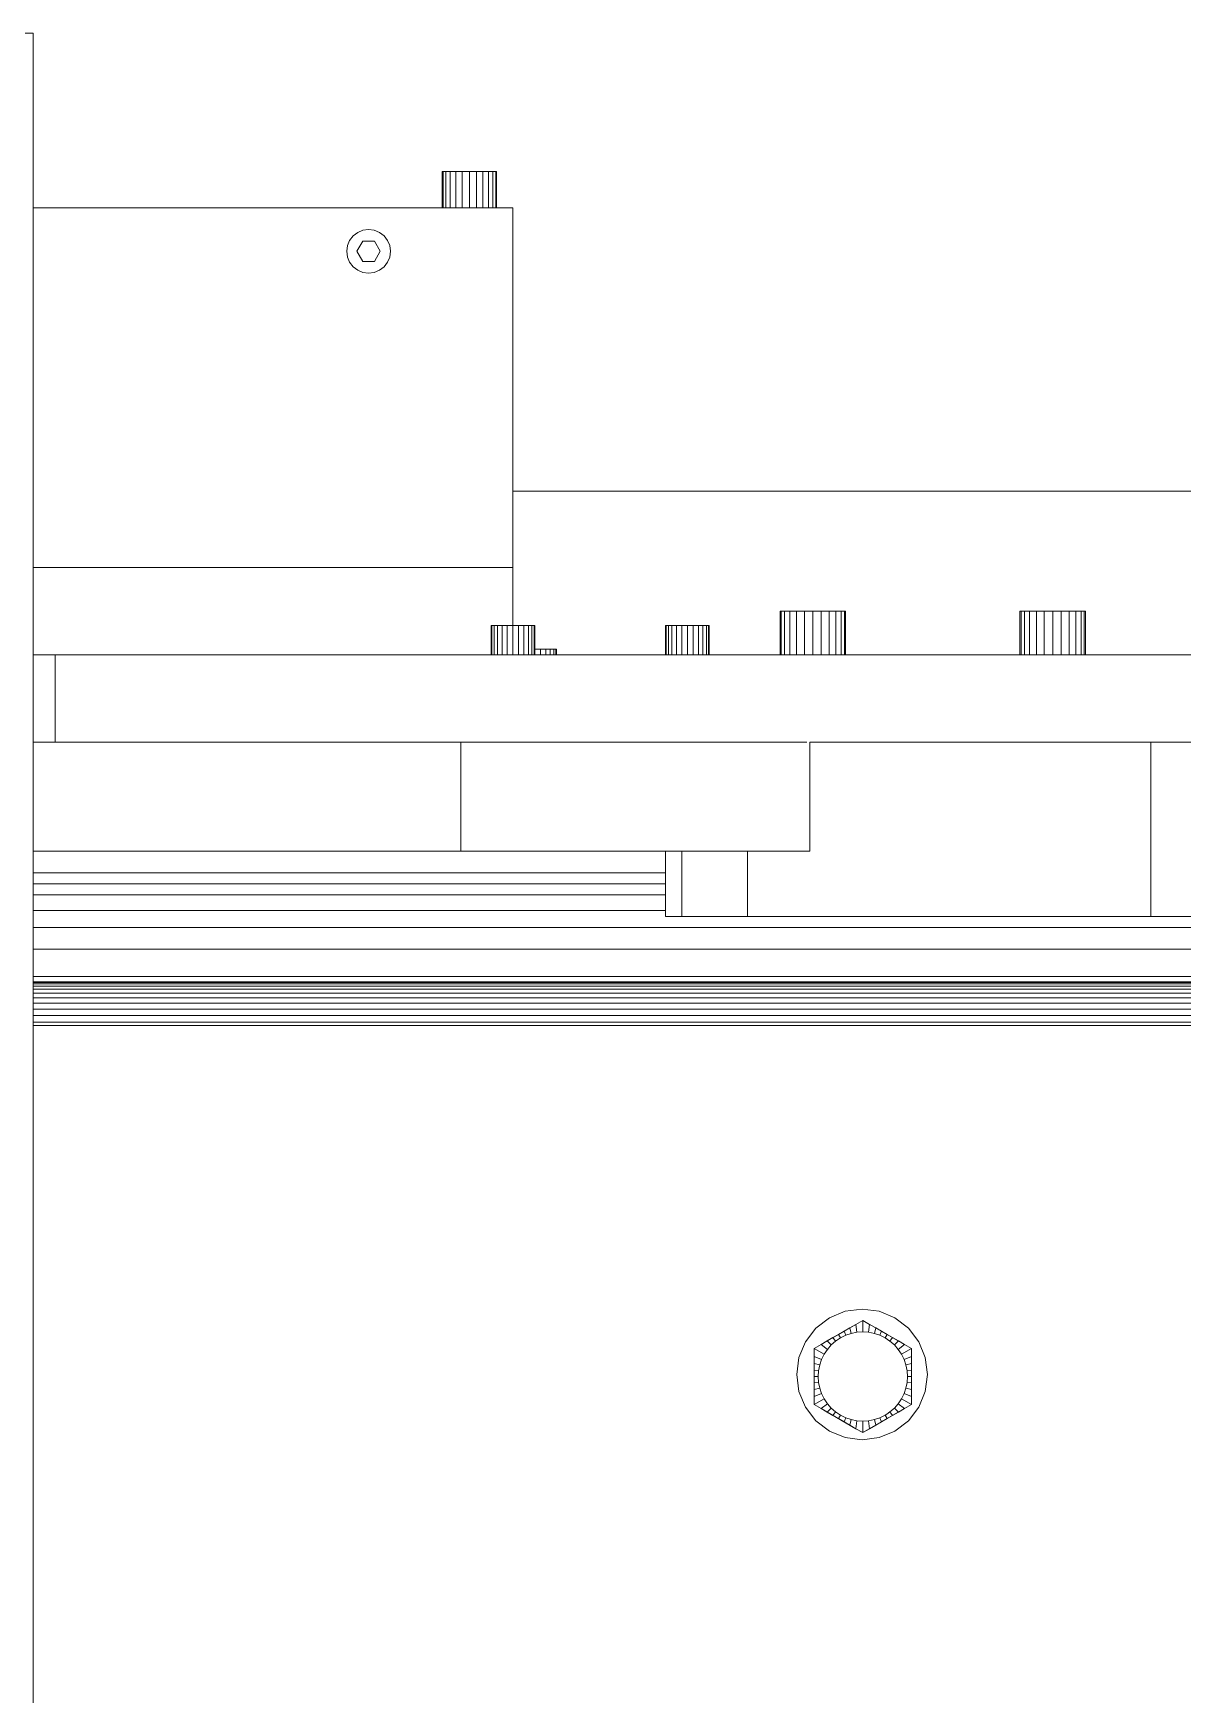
# Model space of a CAD drawing. Header units: inches. Extents: x -827 to 154, y -802 to 207.
# Drawn here: x -117.4 to -110.81, y -136.75 to -127.23 of the extents above; entities that cross this region are included whole.
import ezdxf

# ---------------------------------------------------------------- set-up
doc = ezdxf.new("R2010")
doc.units = ezdxf.units.IN
doc.header["$MEASUREMENT"] = 0
doc.layers.add('Layer0', color=7, linetype='Continuous', lineweight=9)
doc.layers.add('Shop_Sabre_RC-8_CNC_Router_skp', color=8, linetype='Continuous', lineweight=9)

# ---------------------------------------------------------------- blocks, each defined once
blk = doc.blocks.new('Shop_Sabre_RC-8_CNC_Router_skp_168-402907-Level 1')
at = {"layer": 'Layer0'}
for p, q in [((0.5, 0.7316), (52.5, 0.7316)), ((52.5, 0.7316), (0.5, 0.7316)), ((0.5, 0.6929), (52.5, 0.6929)), ((52.5, 0.6929), (0.5, 0.6929)), ((0.5, 0.6563), (52.5, 0.6563)), ((52.5, 0.6563), (0.5, 0.6563)), ((52.5, 0.6223), (0.5, 0.6223)), ((0.5, 0.6223), (52.5, 0.6223)), ((52.5, 0.5915), (0.5, 0.5915)), ((0.5, 0.5915), (52.5, 0.5915)), ((0.5, 0.5646), (52.5, 0.5646)), ((0.5, 0.5646), (52.5, 0.5646)), ((52.5, 0.5419), (0.5, 0.5419)), ((52.5, 0.5419), (0.5, 0.5419)), ((0.5, 0.5238), (52.5, 0.5238)), ((0.5, 0.5238), (52.5, 0.5238)), ((0.5, 0.5106), (52.5, 0.5106)), ((52.5, 0.5106), (0.5, 0.5106)), ((52.5, 0.5027), (0.5, 0.5027)), ((52.5, 0.5027), (0.5, 0.5027)), ((0.5, 0.5), (52.5, 0.5)), ((0.5, 0.5), (52.5, 0.5))]:
    blk.add_line(p, q, dxfattribs=at)
blk = doc.blocks.new('Shop_Sabre_RC-8_CNC_Router_skp_167-402906-Level 1')
blk.add_blockref('Shop_Sabre_RC-8_CNC_Router_skp_168-402907-Level 1', (0, 0))
blk = doc.blocks.new('Shop_Sabre_RC-8_CNC_Router_skp_164-402903-Level 1')
blk.add_blockref('Shop_Sabre_RC-8_CNC_Router_skp_167-402906-Level 1', (0, 0))
blk = doc.blocks.new('Shop_Sabre_RC-8_CNC_Router_skp_9-V86-Level 1')
at = {"layer": 'Layer0'}
for p, q in [((96.0056, 2.4454), (96.2448, 2.5835)), ((96.2448, 2.5835), (96.0056, 2.4454)), ((96.2448, 2.5835), (96.2054, 2.5608)), ((96.2448, 2.5835), (96.2054, 2.5608)), ((96.2448, 2.5835), (96.2448, 2.5176)), ((96.2448, 2.5176), (96.2448, 2.5835)), ((96.2841, 2.5608), (96.2448, 2.5835)), ((96.2448, 2.5835), (96.2841, 2.5608)), ((96.0737, 2.4847), (96.0409, 2.4658)), ((96.0409, 2.4658), (96.0737, 2.4847)), ((96.1055, 2.5031), (96.0737, 2.4847)), ((96.0737, 2.4847), (96.1055, 2.5031)), ((96.0737, 2.4847), (96.0891, 2.4648)), ((96.0891, 2.4648), (96.0737, 2.4847)), ((96.0891, 2.4648), (96.1077, 2.4772)), ((96.0891, 2.4648), (96.1077, 2.4772)), ((96.1373, 2.5214), (96.1055, 2.5031)), ((96.1373, 2.5214), (96.1055, 2.5031)), ((96.1055, 2.5031), (96.1169, 2.4834)), ((96.1169, 2.4834), (96.1055, 2.5031)), ((96.1077, 2.4772), (96.1169, 2.4834)), ((96.1077, 2.4772), (96.1169, 2.4834)), ((96.1169, 2.4834), (96.1469, 2.4982)), ((96.1169, 2.4834), (96.1469, 2.4982)), ((96.1701, 2.5404), (96.1373, 2.5214)), ((96.1701, 2.5404), (96.1373, 2.5214)), ((96.1373, 2.5214), (96.1469, 2.4982)), ((96.1469, 2.4982), (96.1373, 2.5214)), ((96.1469, 2.4982), (96.1786, 2.5089)), ((96.1469, 2.4982), (96.1786, 2.5089)), ((96.2054, 2.5608), (96.1701, 2.5404)), ((96.2054, 2.5608), (96.1701, 2.5404)), ((96.1786, 2.5089), (96.1701, 2.5404)), ((96.1701, 2.5404), (96.1786, 2.5089)), ((96.1786, 2.5089), (96.2114, 2.5154)), ((96.1786, 2.5089), (96.2114, 2.5154)), ((96.2114, 2.5154), (96.2054, 2.5608)), ((96.2054, 2.5608), (96.2114, 2.5154)), ((96.2114, 2.5154), (96.2448, 2.5176)), ((96.2114, 2.5154), (96.2448, 2.5176)), ((96.2448, 2.5176), (96.2782, 2.5154)), ((96.2448, 2.5176), (96.2782, 2.5154)), ((96.2841, 2.5608), (96.2782, 2.5154)), ((96.2841, 2.5608), (96.2782, 2.5154)), ((96.2782, 2.5154), (96.311, 2.5089)), ((96.311, 2.5089), (96.2782, 2.5154)), ((96.2841, 2.5608), (96.484, 2.4454)), ((96.484, 2.4454), (96.2841, 2.5608)), ((96.2841, 2.5608), (96.3194, 2.5404)), ((96.2841, 2.5608), (96.3194, 2.5404)), ((96.311, 2.5089), (96.3194, 2.5404)), ((96.3194, 2.5404), (96.311, 2.5089)), ((96.311, 2.5089), (96.3427, 2.4982)), ((96.3427, 2.4982), (96.311, 2.5089)), ((96.3194, 2.5404), (96.3523, 2.5214)), ((96.3194, 2.5404), (96.3523, 2.5214)), ((96.3523, 2.5214), (96.3427, 2.4982)), ((96.3427, 2.4982), (96.3523, 2.5214)), ((96.3427, 2.4982), (96.3727, 2.4834)), ((96.3727, 2.4834), (96.3427, 2.4982)), ((96.3523, 2.5214), (96.3841, 2.5031)), ((96.3523, 2.5214), (96.3841, 2.5031)), ((96.3841, 2.5031), (96.3727, 2.4834)), ((96.3727, 2.4834), (96.3841, 2.5031)), ((96.3727, 2.4834), (96.4005, 2.4648)), ((96.4005, 2.4648), (96.3727, 2.4834)), ((96.3841, 2.5031), (96.4158, 2.4847)), ((96.4158, 2.4847), (96.3841, 2.5031)), ((96.4158, 2.4847), (96.4005, 2.4648)), ((96.4005, 2.4648), (96.4158, 2.4847)), ((96.4158, 2.4847), (96.4487, 2.4658)), ((96.4487, 2.4658), (96.4158, 2.4847)), ((96.0056, 2.4454), (95.9662, 2.4227)), ((95.9662, 2.4227), (96.0056, 2.4454)), ((95.9662, 2.3772), (95.9662, 2.4227)), ((96.0233, 2.3897), (95.9662, 2.4227)), ((95.9662, 2.3772), (95.9662, 2.4227)), ((96.0233, 2.3897), (95.9662, 2.4227)), ((96.0409, 2.4658), (96.0056, 2.4454)), ((96.0056, 2.4454), (96.0409, 2.4658)), ((96.0418, 2.4176), (96.0056, 2.4454)), ((96.0056, 2.4454), (96.0418, 2.4176)), ((96.0085, 2.3597), (96.0233, 2.3897)), ((96.0233, 2.3897), (96.0085, 2.3597)), ((96.0233, 2.3897), (96.0418, 2.4176)), ((96.0233, 2.3897), (96.0418, 2.4176)), ((96.0409, 2.4658), (96.0639, 2.4427)), ((96.0639, 2.4427), (96.0409, 2.4658)), ((96.0418, 2.4176), (96.0639, 2.4427)), ((96.0418, 2.4176), (96.0639, 2.4427)), ((96.0639, 2.4427), (96.0891, 2.4648)), ((96.0639, 2.4427), (96.0891, 2.4648)), ((96.4005, 2.4648), (96.4257, 2.4427)), ((96.4257, 2.4427), (96.4005, 2.4648)), ((96.4487, 2.4658), (96.4257, 2.4427)), ((96.4257, 2.4427), (96.4487, 2.4658)), ((96.4257, 2.4427), (96.4477, 2.4176)), ((96.4477, 2.4176), (96.4257, 2.4427)), ((96.4477, 2.4176), (96.484, 2.4454)), ((96.484, 2.4454), (96.4477, 2.4176)), ((96.4477, 2.4176), (96.4663, 2.3897)), ((96.4663, 2.3897), (96.4477, 2.4176)), ((96.4487, 2.4658), (96.484, 2.4454)), ((96.484, 2.4454), (96.4487, 2.4658)), ((96.4663, 2.3897), (96.5233, 2.4227)), ((96.5233, 2.4227), (96.4663, 2.3897)), ((96.4663, 2.3897), (96.4811, 2.3597)), ((96.4811, 2.3597), (96.4663, 2.3897)), ((96.484, 2.4454), (96.5233, 2.4227)), ((96.5233, 2.4227), (96.484, 2.4454)), ((96.5233, 2.4227), (96.5233, 2.101)), ((96.5233, 2.101), (96.5233, 2.4227)), ((96.5233, 2.3772), (96.5233, 2.4227)), ((96.5233, 2.4227), (96.5233, 2.3772)), ((95.9662, 2.3772), (95.9662, 2.101)), ((95.9662, 2.3772), (96.0085, 2.3597)), ((95.9662, 2.3772), (95.9662, 2.3365)), ((95.9662, 2.3772), (96.0085, 2.3597)), ((95.9662, 2.101), (95.9662, 2.3772)), ((95.9662, 2.3365), (95.9662, 2.3772)), ((95.9977, 2.328), (95.9662, 2.3365)), ((95.9662, 2.2985), (95.9662, 2.3365)), ((95.9977, 2.328), (95.9662, 2.3365)), ((95.9662, 2.2985), (95.9662, 2.3365)), ((95.9662, 2.2985), (95.9912, 2.2952)), ((95.9662, 2.2985), (95.9662, 2.2618)), ((95.9662, 2.2985), (95.9912, 2.2952)), ((95.9662, 2.2618), (95.9662, 2.2985)), ((95.9912, 2.2952), (95.989, 2.2618)), ((95.9912, 2.2952), (95.989, 2.2618)), ((95.9912, 2.2952), (95.989, 2.2618)), ((95.989, 2.2618), (95.9912, 2.2952)), ((95.9977, 2.328), (95.9912, 2.2952)), ((95.9912, 2.2952), (95.9977, 2.328)), ((95.9912, 2.2952), (95.9977, 2.328)), ((95.9977, 2.328), (95.9912, 2.2952)), ((96.0085, 2.3597), (95.9977, 2.328)), ((95.9977, 2.328), (96.0085, 2.3597)), ((95.9977, 2.328), (96.0085, 2.3597)), ((95.9977, 2.328), (96.0085, 2.3597)), ((96.5233, 2.3772), (96.4811, 2.3597)), ((96.4811, 2.3597), (96.5233, 2.3772)), ((96.4811, 2.3597), (96.4919, 2.328)), ((96.4919, 2.328), (96.4811, 2.3597)), ((96.4919, 2.328), (96.5233, 2.3365)), ((96.5233, 2.3365), (96.4919, 2.328)), ((96.4984, 2.2952), (96.4919, 2.328)), ((96.4919, 2.328), (96.4984, 2.2952)), ((96.4919, 2.328), (96.4984, 2.2952)), ((96.4984, 2.2952), (96.4919, 2.328)), ((96.5233, 2.2985), (96.4984, 2.2952)), ((96.4984, 2.2952), (96.5233, 2.2985)), ((96.5006, 2.2618), (96.4984, 2.2952)), ((96.4984, 2.2952), (96.5006, 2.2618)), ((96.4984, 2.2952), (96.5006, 2.2618)), ((96.5006, 2.2618), (96.4984, 2.2952)), ((96.5233, 2.3365), (96.5233, 2.3772)), ((96.5233, 2.3772), (96.5233, 2.3365)), ((96.5233, 2.2985), (96.5233, 2.3365)), ((96.5233, 2.3365), (96.5233, 2.2985)), ((96.5233, 2.2618), (96.5233, 2.2985)), ((96.5233, 2.2985), (96.5233, 2.2618)), ((95.989, 2.2618), (95.9662, 2.2618)), ((95.9662, 2.2618), (95.9662, 2.2252)), ((95.9662, 2.2618), (95.989, 2.2618)), ((95.9662, 2.2252), (95.9662, 2.2618)), ((95.9912, 2.2284), (95.9662, 2.2252)), ((95.9662, 2.2252), (95.9912, 2.2284)), ((95.9662, 2.1872), (95.9662, 2.2252)), ((95.9662, 2.2252), (95.9662, 2.1872)), ((95.9977, 2.1956), (95.9662, 2.1872)), ((95.9977, 2.1956), (95.9662, 2.1872)), ((95.989, 2.2618), (95.9912, 2.2284)), ((95.989, 2.2618), (95.9912, 2.2284)), ((95.9912, 2.2284), (95.989, 2.2618)), ((95.9912, 2.2284), (95.989, 2.2618)), ((95.9912, 2.2284), (95.9977, 2.1956)), ((95.9977, 2.1956), (95.9912, 2.2284)), ((95.9912, 2.2284), (95.9977, 2.1956)), ((95.9977, 2.1956), (95.9912, 2.2284)), ((95.9977, 2.1956), (96.0085, 2.1639)), ((95.9977, 2.1956), (96.0085, 2.1639)), ((96.4811, 2.1639), (96.4919, 2.1956)), ((96.4811, 2.1639), (96.4919, 2.1956)), ((96.4811, 2.1639), (96.4919, 2.1956)), ((96.4919, 2.1956), (96.4811, 2.1639)), ((96.4919, 2.1956), (96.4984, 2.2284)), ((96.4919, 2.1956), (96.4984, 2.2284)), ((96.4919, 2.1956), (96.4984, 2.2284)), ((96.4984, 2.2284), (96.4919, 2.1956)), ((96.5233, 2.1872), (96.4919, 2.1956)), ((96.4919, 2.1956), (96.5233, 2.1872)), ((96.4984, 2.2284), (96.5006, 2.2618)), ((96.5006, 2.2618), (96.4984, 2.2284)), ((96.4984, 2.2284), (96.5006, 2.2618)), ((96.5006, 2.2618), (96.4984, 2.2284)), ((96.5233, 2.2252), (96.4984, 2.2284)), ((96.4984, 2.2284), (96.5233, 2.2252)), ((96.5006, 2.2618), (96.5233, 2.2618)), ((96.5006, 2.2618), (96.5233, 2.2618)), ((96.5233, 2.2252), (96.5233, 2.2618)), ((96.5233, 2.2252), (96.5233, 2.2618)), ((96.5233, 2.1872), (96.5233, 2.2252)), ((96.5233, 2.1872), (96.5233, 2.2252)), ((95.9662, 2.1464), (95.9662, 2.1872)), ((95.9662, 2.1464), (95.9662, 2.1872)), ((96.0085, 2.1639), (95.9662, 2.1464)), ((95.9662, 2.1464), (96.0085, 2.1639)), ((95.9662, 2.1464), (95.9662, 2.101)), ((95.9662, 2.101), (95.9662, 2.1464)), ((96.0233, 2.1339), (95.9662, 2.101)), ((95.9662, 2.101), (96.0233, 2.1339)), ((95.9662, 2.101), (96.0056, 2.0783)), ((96.0056, 2.0783), (95.9662, 2.101)), ((96.0418, 2.1061), (96.0056, 2.0783)), ((96.0056, 2.0783), (96.0418, 2.1061)), ((96.0085, 2.1639), (96.0233, 2.1339)), ((96.0085, 2.1639), (96.0233, 2.1339)), ((96.0233, 2.1339), (96.0418, 2.1061)), ((96.0233, 2.1339), (96.0418, 2.1061)), ((96.0418, 2.1061), (96.0639, 2.081)), ((96.0418, 2.1061), (96.0639, 2.081)), ((96.4257, 2.081), (96.4477, 2.1061)), ((96.4477, 2.1061), (96.4257, 2.081)), ((96.4477, 2.1061), (96.4663, 2.1339)), ((96.4663, 2.1339), (96.4477, 2.1061)), ((96.4477, 2.1061), (96.484, 2.0783)), ((96.484, 2.0783), (96.4477, 2.1061)), ((96.4663, 2.1339), (96.4811, 2.1639)), ((96.4811, 2.1639), (96.4663, 2.1339)), ((96.5233, 2.101), (96.4663, 2.1339)), ((96.4663, 2.1339), (96.5233, 2.101)), ((96.4811, 2.1639), (96.5233, 2.1464)), ((96.5233, 2.1464), (96.4811, 2.1639)), ((96.5233, 2.101), (96.484, 2.0783)), ((96.484, 2.0783), (96.5233, 2.101)), ((96.5233, 2.1464), (96.5233, 2.1872)), ((96.5233, 2.1464), (96.5233, 2.1872)), ((96.5233, 2.1464), (96.5233, 2.101)), ((96.5233, 2.101), (96.5233, 2.1464)), ((96.0056, 2.0783), (96.2448, 1.9402)), ((96.2448, 1.9402), (96.0056, 2.0783)), ((96.0056, 2.0783), (96.0409, 2.0579)), ((96.0409, 2.0579), (96.0056, 2.0783)), ((96.0409, 2.0579), (96.0639, 2.081)), ((96.0639, 2.081), (96.0409, 2.0579)), ((96.0409, 2.0579), (96.0737, 2.0389)), ((96.0737, 2.0389), (96.0409, 2.0579)), ((96.0639, 2.081), (96.0891, 2.0589)), ((96.0639, 2.081), (96.0891, 2.0589)), ((96.0737, 2.0389), (96.0891, 2.0589)), ((96.0891, 2.0589), (96.0737, 2.0389)), ((96.0737, 2.0389), (96.1055, 2.0206)), ((96.1055, 2.0206), (96.0737, 2.0389)), ((96.0891, 2.0589), (96.1169, 2.0403)), ((96.0891, 2.0589), (96.1169, 2.0403)), ((96.1055, 2.0206), (96.1169, 2.0403)), ((96.1169, 2.0403), (96.1055, 2.0206)), ((96.1373, 2.0023), (96.1055, 2.0206)), ((96.1373, 2.0023), (96.1055, 2.0206)), ((96.1169, 2.0403), (96.1469, 2.0255)), ((96.1169, 2.0403), (96.1469, 2.0255)), ((96.1373, 2.0023), (96.1469, 2.0255)), ((96.1469, 2.0255), (96.1373, 2.0023)), ((96.1701, 1.9833), (96.1373, 2.0023)), ((96.1701, 1.9833), (96.1373, 2.0023)), ((96.1469, 2.0255), (96.1786, 2.0147)), ((96.1469, 2.0255), (96.1786, 2.0147)), ((96.1786, 2.0147), (96.1701, 1.9833)), ((96.1701, 1.9833), (96.1786, 2.0147)), ((96.1786, 2.0147), (96.2114, 2.0082)), ((96.1786, 2.0147), (96.2114, 2.0082)), ((96.2054, 1.9629), (96.2114, 2.0082)), ((96.2114, 2.0082), (96.2054, 1.9629)), ((96.2114, 2.0082), (96.2448, 2.006)), ((96.2114, 2.0082), (96.2448, 2.006)), ((96.2448, 2.006), (96.2782, 2.0082)), ((96.2448, 2.006), (96.2782, 2.0082)), ((96.2448, 2.006), (96.2448, 1.9402)), ((96.2448, 1.9402), (96.2448, 2.006)), ((96.2782, 2.0082), (96.311, 2.0147)), ((96.311, 2.0147), (96.2782, 2.0082)), ((96.2841, 1.9629), (96.2782, 2.0082)), ((96.2841, 1.9629), (96.2782, 2.0082)), ((96.2841, 1.9629), (96.484, 2.0783)), ((96.484, 2.0783), (96.2841, 1.9629)), ((96.311, 2.0147), (96.3427, 2.0255)), ((96.3427, 2.0255), (96.311, 2.0147)), ((96.311, 2.0147), (96.3194, 1.9833)), ((96.3194, 1.9833), (96.311, 2.0147)), ((96.3194, 1.9833), (96.3523, 2.0023)), ((96.3194, 1.9833), (96.3523, 2.0023)), ((96.3427, 2.0255), (96.3727, 2.0403)), ((96.3727, 2.0403), (96.3427, 2.0255)), ((96.3427, 2.0255), (96.3523, 2.0023)), ((96.3523, 2.0023), (96.3427, 2.0255)), ((96.3523, 2.0023), (96.3841, 2.0206)), ((96.3523, 2.0023), (96.3841, 2.0206)), ((96.3727, 2.0403), (96.4005, 2.0589)), ((96.4005, 2.0589), (96.3727, 2.0403)), ((96.3841, 2.0206), (96.3727, 2.0403)), ((96.3727, 2.0403), (96.3841, 2.0206)), ((96.4158, 2.0389), (96.3841, 2.0206)), ((96.3841, 2.0206), (96.4158, 2.0389)), ((96.4005, 2.0589), (96.4257, 2.081)), ((96.4257, 2.081), (96.4005, 2.0589)), ((96.4158, 2.0389), (96.4005, 2.0589)), ((96.4005, 2.0589), (96.4158, 2.0389)), ((96.4158, 2.0389), (96.4487, 2.0579)), ((96.4487, 2.0579), (96.4158, 2.0389)), ((96.4257, 2.081), (96.4487, 2.0579)), ((96.4487, 2.0579), (96.4257, 2.081)), ((96.484, 2.0783), (96.4487, 2.0579)), ((96.4487, 2.0579), (96.484, 2.0783)), ((96.2054, 1.9629), (96.1701, 1.9833)), ((96.2054, 1.9629), (96.1701, 1.9833)), ((96.2448, 1.9402), (96.2054, 1.9629)), ((96.2448, 1.9402), (96.2054, 1.9629)), ((96.2448, 1.9402), (96.2841, 1.9629)), ((96.2841, 1.9629), (96.2448, 1.9402)), ((96.2841, 1.9629), (96.3194, 1.9833)), ((96.2841, 1.9629), (96.3194, 1.9833))]:
    blk.add_line(p, q, dxfattribs=at)
blk = doc.blocks.new('Shop_Sabre_RC-8_CNC_Router_skp_144-V87-Level 1')
blk.add_blockref('Shop_Sabre_RC-8_CNC_Router_skp_9-V86-Level 1', (12.6265, 0))
blk = doc.blocks.new('Shop_Sabre_RC-8_CNC_Router_skp_135-402874-Level 1')
at = {"layer": 'Layer0'}
for p, q in [((48.061, 2.5748), (47.9834, 2.5152)), ((47.9834, 2.5152), (48.061, 2.5748)), ((48.1515, 2.6122), (48.061, 2.5748)), ((48.1515, 2.6122), (48.061, 2.5748)), ((48.2485, 2.625), (48.1515, 2.6122)), ((48.2485, 2.625), (48.1515, 2.6122)), ((48.2485, 2.625), (48.3456, 2.6122)), ((48.3456, 2.6122), (48.2485, 2.625)), ((48.3456, 2.6122), (48.436, 2.5748)), ((48.436, 2.5748), (48.3456, 2.6122)), ((48.436, 2.5748), (48.5137, 2.5152)), ((48.5137, 2.5152), (48.436, 2.5748)), ((47.9834, 2.5152), (47.9238, 2.4375)), ((47.9834, 2.5152), (47.9238, 2.4375)), ((48.5137, 2.5152), (48.5733, 2.4375)), ((48.5137, 2.5152), (48.5733, 2.4375)), ((47.9238, 2.4375), (47.8863, 2.3471)), ((47.9238, 2.4375), (47.8863, 2.3471)), ((48.5733, 2.4375), (48.6108, 2.3471)), ((48.5733, 2.4375), (48.6108, 2.3471)), ((47.8735, 2.25), (47.8863, 2.3471)), ((47.8863, 2.3471), (47.8735, 2.25)), ((48.6235, 2.25), (48.6108, 2.3471)), ((48.6108, 2.3471), (48.6235, 2.25)), ((47.8863, 2.1529), (47.8735, 2.25)), ((47.8735, 2.25), (47.8863, 2.1529)), ((48.6108, 2.1529), (48.6235, 2.25)), ((48.6235, 2.25), (48.6108, 2.1529)), ((47.9238, 2.0625), (47.8863, 2.1529)), ((47.8863, 2.1529), (47.9238, 2.0625)), ((48.5733, 2.0625), (48.6108, 2.1529)), ((48.6108, 2.1529), (48.5733, 2.0625)), ((47.9834, 1.9848), (47.9238, 2.0625)), ((47.9238, 2.0625), (47.9834, 1.9848)), ((48.5137, 1.9848), (48.5733, 2.0625)), ((48.5733, 2.0625), (48.5137, 1.9848)), ((48.061, 1.9252), (47.9834, 1.9848)), ((48.061, 1.9252), (47.9834, 1.9848)), ((48.1515, 1.8878), (48.061, 1.9252)), ((48.1515, 1.8878), (48.061, 1.9252)), ((48.3456, 1.8878), (48.436, 1.9252)), ((48.436, 1.9252), (48.3456, 1.8878)), ((48.436, 1.9252), (48.5137, 1.9848)), ((48.436, 1.9252), (48.5137, 1.9848)), ((48.2485, 1.875), (48.1515, 1.8878)), ((48.2485, 1.875), (48.1515, 1.8878)), ((48.2485, 1.875), (48.3456, 1.8878)), ((48.3456, 1.8878), (48.2485, 1.875)), ((0.25, 0.25), (53, 0.25)), ((53, 0.25), (0.25, 0.25))]:
    blk.add_line(p, q, dxfattribs=at)
blk.add_blockref('Shop_Sabre_RC-8_CNC_Router_skp_144-V87-Level 1', (-60.6265, 0))
blk = doc.blocks.new('Shop_Sabre_RC-8_CNC_Router_skp_125-402864-Level 1')
at = {"layer": 'Layer0'}
for p, q in [((74.0487, 0.625), (108.9062, 0.625)), ((108.9062, 0.625), (74.0487, 0.625)), ((108.9062, 0.625), (108.9062, 0.5625))]:
    blk.add_line(p, q, dxfattribs=at)
blk = doc.blocks.new('Shop_Sabre_RC-8_CNC_Router_skp_113-402852-Level 1')
at = {"layer": 'Layer0'}
for p, q in [((0, 0), (0, 1)), ((0, 1), (0, 0)), ((0, 1), (0.09375, 1)), ((0, 1), (0.09375, 1)), ((0.09375, 0), (0.09375, 1)), ((0.09375, 0), (0.09375, 1)), ((0.09375, 1), (0.46875, 1)), ((0.09375, 1), (0.09375, 0)), ((0.09375, 1), (0.46875, 1)), ((0.46875, 1), (2.78125, 1)), ((0.46875, 1), (0.46875, 0)), ((0.46875, 1), (2.78125, 1)), ((0.46875, 0), (0.46875, 1)), ((0.46875, 0), (0.46875, 1)), ((2.78125, 1), (3.15625, 1)), ((2.78125, 1), (2.78125, 0.625)), ((2.78125, 0.625), (2.78125, 1)), ((2.78125, 1), (2.78125, 0.625)), ((2.78125, 1), (3.15625, 1)), ((3.15625, 1), (3.15625, 0.625)), ((3.15625, 1), (3.25, 1)), ((3.15625, 1), (3.25, 1)), ((3.15625, 0.625), (3.15625, 1)), ((3.15625, 1), (3.15625, 0.625)), ((3.25, 0.625), (3.25, 1)), ((3.25, 0.625), (3.25, 1))]:
    blk.add_line(p, q, dxfattribs=at)
blk = doc.blocks.new('Shop_Sabre_RC-8_CNC_Router_skp_112-402851-Level 1')
at = {"layer": 'Layer0'}
for p, q in [((0, 0.625), (0, 0)), ((0, 0.625), (2, 0.625)), ((0, 0.625), (0, 0)), ((0, 0.625), (2, 0.625)), ((2, 0), (2, 0.625)), ((2, 0), (2, 0.625))]:
    blk.add_line(p, q, dxfattribs=at)
blk = doc.blocks.new('Shop_Sabre_RC-8_CNC_Router_skp_109-402848-Level 1')
at = {"layer": 'Layer0'}
for p, q in [((57.4511, 0), (55, 0)), ((55, 0), (57.4511, 0))]:
    blk.add_line(p, q, dxfattribs=at)
blk = doc.blocks.new('Shop_Sabre_RC-8_CNC_Router_skp_107-402846-Level 1')
at = {"layer": 'Layer0'}
for p, q in [((49.25, 0.625), (52.875, 0.625)), ((52.875, 0.625), (49.25, 0.625)), ((49.25, 0.5625), (52.875, 0.5625)), ((49.25, 0.5625), (52.875, 0.5625)), ((52.875, 0.5), (49.25, 0.5)), ((49.25, 0.5), (52.875, 0.5)), ((49.25, 0.4091), (52.875, 0.4091)), ((49.25, 0.4091), (52.875, 0.4091)), ((52.875, 0.3125), (4.375, 0.3125)), ((52.875, 0.3125), (4.375, 0.3125)), ((4.375, 0.1875), (52.875, 0.1875)), ((4.375, 0.1875), (52.875, 0.1875)), ((52.875, 0.0313), (4.375, 0.0313)), ((4.375, 0.0313), (52.875, 0.0313))]:
    blk.add_line(p, q, dxfattribs=at)
blk = doc.blocks.new('Shop_Sabre_RC-8_CNC_Router_skp_61-V136-Level 1')
at = {"layer": 'Layer0'}
for p, q in [((0, 0.2081), (0, 2.2706)), ((2.75, 2.2706), (0, 2.2706)), ((2.75, 2.2706), (0, 2.2706)), ((0, 0.2081), (0, 2.2706)), ((0, 0.2081), (2.75, 0.2081)), ((0, 0.2081), (2.75, 0.2081))]:
    blk.add_line(p, q, dxfattribs=at)
blk = doc.blocks.new('Shop_Sabre_RC-8_CNC_Router_skp_60-402799-Level 1')
at = {"layer": 'Layer0'}
blk.add_line((0, 2.2706), (0, 2.6034), dxfattribs=at)
blk.add_line((0, 2.2706), (0, 2.6034), dxfattribs=at)
blk = doc.blocks.new('Shop_Sabre_RC-8_CNC_Router_skp_56-402795-Level 1')
for name in ['Shop_Sabre_RC-8_CNC_Router_skp_60-402799-Level 1', 'Shop_Sabre_RC-8_CNC_Router_skp_61-V136-Level 1']:
    blk.add_blockref(name, (0, 0))
blk = doc.blocks.new('Shop_Sabre_RC-8_CNC_Router_skp_54-V126-Level 1')
at = {"layer": 'Layer0'}
for p, q in [((0, 0.2081), (0, 0)), ((0, 0.2081), (0, 0)), ((0.3123, 0), (0.3123, 0.2081)), ((0.3123, 0.2081), (0.3123, 0)), ((0.0053, 0), (0, 0)), ((0.0053, 0), (0, 0)), ((0.0053, 0), (0, 0)), ((0.0053, 0), (0, 0)), ((0.307, 0), (0.3123, 0)), ((0.307, 0), (0.3123, 0)), ((0.3123, 0), (0.307, 0)), ((0.307, 0), (0.3123, 0))]:
    blk.add_line(p, q, dxfattribs=at)
blk = doc.blocks.new('Shop_Sabre_RC-8_CNC_Router_skp_55-V128-Level 1')
at = {"layer": 'Layer0'}
for p, q in [((-0.166, 0.166), (-0.117, 0.203)), ((-0.166, 0.166), (-0.117, 0.203)), ((-0.117, 0.203), (-0.166, 0.166)), ((-0.166, 0.166), (-0.117, 0.203)), ((-0.117, 0.203), (-0.061, 0.227)), ((-0.117, 0.203), (-0.061, 0.227)), ((-0.061, 0.227), (-0.117, 0.203)), ((-0.117, 0.203), (-0.061, 0.227)), ((-0.061, 0.227), (0, 0.234)), ((0, 0.234), (-0.061, 0.227)), ((0, 0.234), (0.061, 0.227)), ((0.061, 0.227), (0, 0.234)), ((0.061, 0.227), (0.117, 0.203)), ((0.061, 0.227), (0.117, 0.203)), ((0.061, 0.227), (0.117, 0.203)), ((0.117, 0.203), (0.061, 0.227)), ((0.117, 0.203), (0.166, 0.166)), ((0.117, 0.203), (0.166, 0.166)), ((0.166, 0.166), (0.117, 0.203)), ((0.117, 0.203), (0.166, 0.166)), ((-0.227, 0.061), (-0.235, 0)), ((-0.227, 0.061), (-0.235, 0)), ((-0.227, 0.061), (-0.235, 0)), ((-0.235, 0), (-0.227, 0.061)), ((-0.227, -0.061), (-0.235, 0)), ((-0.227, -0.061), (-0.235, 0)), ((-0.235, 0), (-0.227, -0.061)), ((-0.227, -0.061), (-0.235, 0)), ((-0.227, 0.061), (-0.203, 0.117)), ((-0.227, 0.061), (-0.203, 0.117)), ((-0.203, 0.117), (-0.166, 0.166)), ((-0.203, 0.117), (-0.166, 0.166)), ((-0.125, 0), (-0.063, 0.108)), ((-0.063, 0.108), (-0.125, 0)), ((-0.125, 0), (-0.063, -0.108)), ((-0.063, -0.108), (-0.125, 0)), ((-0.063, 0.108), (0.062, 0.108)), ((-0.063, 0.108), (0.062, 0.108)), ((0.062, 0.108), (0.125, 0)), ((0.125, 0), (0.062, 0.108)), ((0.125, 0), (0.062, -0.108)), ((0.062, -0.108), (0.125, 0)), ((0.166, 0.166), (0.203, 0.117)), ((0.166, 0.166), (0.203, 0.117)), ((0.203, 0.117), (0.227, 0.061)), ((0.227, 0.061), (0.203, 0.117)), ((0.227, 0.061), (0.234, 0)), ((0.227, 0.061), (0.234, 0)), ((0.227, 0.061), (0.234, 0)), ((0.234, 0), (0.227, 0.061)), ((0.227, -0.061), (0.234, 0)), ((0.227, -0.061), (0.234, 0)), ((0.234, 0), (0.227, -0.061)), ((0.227, -0.061), (0.234, 0)), ((-0.227, -0.061), (-0.203, -0.117)), ((-0.203, -0.117), (-0.227, -0.061)), ((-0.203, -0.117), (-0.166, -0.166)), ((-0.166, -0.166), (-0.203, -0.117)), ((-0.166, -0.166), (-0.117, -0.203)), ((-0.166, -0.166), (-0.117, -0.203)), ((-0.166, -0.166), (-0.117, -0.203)), ((-0.117, -0.203), (-0.166, -0.166)), ((-0.063, -0.108), (0.062, -0.108)), ((0.062, -0.108), (-0.063, -0.108)), ((0.117, -0.203), (0.166, -0.166)), ((0.117, -0.203), (0.166, -0.166)), ((0.117, -0.203), (0.166, -0.166)), ((0.166, -0.166), (0.117, -0.203)), ((0.166, -0.166), (0.203, -0.117)), ((0.203, -0.117), (0.166, -0.166)), ((0.203, -0.117), (0.227, -0.061)), ((0.203, -0.117), (0.227, -0.061)), ((-0.117, -0.203), (-0.061, -0.227)), ((-0.117, -0.203), (-0.061, -0.227)), ((-0.117, -0.203), (-0.061, -0.227)), ((-0.061, -0.227), (-0.117, -0.203)), ((-0.061, -0.227), (0, -0.235)), ((-0.061, -0.227), (0, -0.235)), ((0, -0.235), (0.061, -0.227)), ((0, -0.235), (0.061, -0.227)), ((0.061, -0.227), (0.117, -0.203)), ((0.061, -0.227), (0.117, -0.203)), ((0.061, -0.227), (0.117, -0.203)), ((0.117, -0.203), (0.061, -0.227))]:
    blk.add_line(p, q, dxfattribs=at)
blk = doc.blocks.new('Shop_Sabre_RC-8_CNC_Router_skp_54-V127-Level 1')
at = {"layer": 'Layer0'}
for p, q in [((11, 0.2081), (11, 0)), ((11, 0.2081), (11, 0)), ((11.0053, 0), (11.0053, 0.2081)), ((11.0053, 0.2081), (11.0053, 0)), ((11.0209, 0), (11.0209, 0.2081)), ((11.0209, 0.2081), (11.0209, 0)), ((11.0457, 0), (11.0457, 0.2081)), ((11.0457, 0), (11.0457, 0.2081)), ((11.0781, 0.2081), (11.0781, 0)), ((11.0781, 0), (11.0781, 0.2081)), ((11.1157, 0.2081), (11.1157, 0)), ((11.1157, 0.2081), (11.1157, 0)), ((11.1562, 0), (11.1562, 0.2081)), ((11.1562, 0), (11.1562, 0.2081)), ((11.1966, 0.2081), (11.1966, 0)), ((11.1966, 0), (11.1966, 0.2081)), ((11.2342, 0.2081), (11.2342, 0)), ((11.2342, 0.2081), (11.2342, 0)), ((11.2666, 0), (11.2666, 0.2081)), ((11.2666, 0.2081), (11.2666, 0)), ((11.2914, 0), (11.2914, 0.2081)), ((11.2914, 0.2081), (11.2914, 0)), ((11.307, 0.2081), (11.307, 0)), ((11.307, 0), (11.307, 0.2081)), ((11.3123, 0), (11.3123, 0.2081)), ((11.3123, 0.2081), (11.3123, 0)), ((11.0053, 0), (11, 0)), ((11.0053, 0), (11, 0)), ((11.0053, 0), (11, 0)), ((11.0053, 0), (11, 0)), ((11.0053, 0), (11.0209, 0)), ((11.0209, 0), (11.0053, 0)), ((11.0209, 0), (11.0457, 0)), ((11.0457, 0), (11.0209, 0)), ((11.0457, 0), (11.0781, 0)), ((11.0457, 0), (11.0781, 0)), ((11.0781, 0), (11.1157, 0)), ((11.0781, 0), (11.1157, 0)), ((11.1157, 0), (11.1562, 0)), ((11.1562, 0), (11.1157, 0)), ((11.1562, 0), (11.1966, 0)), ((11.1562, 0), (11.1966, 0)), ((11.1966, 0), (11.2342, 0)), ((11.1966, 0), (11.2342, 0)), ((11.2342, 0), (11.2666, 0)), ((11.2666, 0), (11.2342, 0)), ((11.2666, 0), (11.2914, 0)), ((11.2914, 0), (11.2666, 0)), ((11.2914, 0), (11.307, 0)), ((11.307, 0), (11.2914, 0)), ((11.307, 0), (11.3123, 0)), ((11.307, 0), (11.3123, 0)), ((11.3123, 0), (11.307, 0)), ((11.307, 0), (11.3123, 0))]:
    blk.add_line(p, q, dxfattribs=at)
blk = doc.blocks.new('Shop_Sabre_RC-8_CNC_Router_skp_53-V138-Level 1')
at = {"extrusion": (0, 0, -1), "xscale": 0.535, "yscale": 0.535, "zscale": 0.535, "rotation": 180}
blk.add_blockref('Shop_Sabre_RC-8_CNC_Router_skp_55-V128-Level 1', (-0.7338, 0.4581), dxfattribs=at)
for name, p in [('Shop_Sabre_RC-8_CNC_Router_skp_54-V126-Level 1', (0, 0)), ('Shop_Sabre_RC-8_CNC_Router_skp_54-V127-Level 1', (-11, 0))]:
    blk.add_blockref(name, p)
blk = doc.blocks.new('Shop_Sabre_RC-8_CNC_Router_skp_52-402791-Level 1')
for name, p in [('Shop_Sabre_RC-8_CNC_Router_skp_56-402795-Level 1', (0, 0)), ('Shop_Sabre_RC-8_CNC_Router_skp_53-V138-Level 1', (0.0938, 0))]:
    blk.add_blockref(name, p)
blk = doc.blocks.new('Shop_Sabre_RC-8_CNC_Router_skp_44-402783-Level 1')
blk.add_blockref('Shop_Sabre_RC-8_CNC_Router_skp_52-402791-Level 1', (0, 3.5732))
blk = doc.blocks.new('Shop_Sabre_RC-8_CNC_Router_skp_42-402781-Level 1')
at = {"layer": 'Layer0'}
for p, q in [((2.1559, 0.0828), (2.1559, 0.25)), ((2.1559, 0.25), (2.1559, 0.0828)), ((2.1602, 0.0828), (2.1602, 0.25)), ((2.1602, 0.25), (2.1602, 0.0828)), ((2.1727, 0.0828), (2.1727, 0.25)), ((2.1727, 0.25), (2.1727, 0.0828)), ((2.1927, 0.0828), (2.1927, 0.25)), ((2.1927, 0.0828), (2.1927, 0.25)), ((2.2187, 0.25), (2.2187, 0.0828)), ((2.2187, 0.0828), (2.2187, 0.25)), ((2.2489, 0.25), (2.2489, 0.0828)), ((2.2489, 0.0828), (2.2489, 0.25)), ((2.2814, 0.25), (2.2814, 0.0828)), ((2.2814, 0.0828), (2.2814, 0.25)), ((2.3139, 0.25), (2.3139, 0.0828)), ((2.3139, 0.0828), (2.3139, 0.25)), ((2.3441, 0.25), (2.3441, 0.0828)), ((2.3441, 0.0828), (2.3441, 0.25)), ((2.3701, 0.25), (2.3701, 0.0828)), ((2.3701, 0.25), (2.3701, 0.0828)), ((2.39, 0.0828), (2.39, 0.25)), ((2.39, 0.0828), (2.39, 0.25)), ((2.4026, 0.25), (2.4026, 0.0828)), ((2.4026, 0.25), (2.4026, 0.0828)), ((2.4068, 0.0828), (2.4068, 0.25)), ((2.4068, 0.25), (2.4068, 0.0828)), ((2.1602, 0.0828), (2.1559, 0.0828)), ((2.1602, 0.0828), (2.1559, 0.0828)), ((2.1559, 0.0828), (2.1602, 0.0828)), ((2.1602, 0.0828), (2.1559, 0.0828)), ((2.1602, 0.0828), (2.1727, 0.0828)), ((2.1727, 0.0828), (2.1602, 0.0828)), ((2.1727, 0.0828), (2.1927, 0.0828)), ((2.1927, 0.0828), (2.1727, 0.0828)), ((2.1927, 0.0828), (2.2187, 0.0828)), ((2.1927, 0.0828), (2.2187, 0.0828)), ((2.2187, 0.0828), (2.2489, 0.0828)), ((2.2187, 0.0828), (2.2489, 0.0828)), ((2.2489, 0.0828), (2.2814, 0.0828)), ((2.2489, 0.0828), (2.2814, 0.0828)), ((2.2814, 0.0828), (2.3139, 0.0828)), ((2.2814, 0.0828), (2.3139, 0.0828)), ((2.3139, 0.0828), (2.3441, 0.0828)), ((2.3139, 0.0828), (2.3441, 0.0828)), ((2.3441, 0.0828), (2.3701, 0.0828)), ((2.3441, 0.0828), (2.3701, 0.0828)), ((2.3701, 0.0828), (2.39, 0.0828)), ((2.39, 0.0828), (2.3701, 0.0828)), ((2.39, 0.0828), (2.4026, 0.0828)), ((2.39, 0.0828), (2.4026, 0.0828)), ((2.4026, 0.0828), (2.4068, 0.0828)), ((2.4026, 0.0828), (2.4068, 0.0828)), ((2.4068, 0.0828), (2.4026, 0.0828)), ((2.4026, 0.0828), (2.4068, 0.0828))]:
    blk.add_line(p, q, dxfattribs=at)
blk = doc.blocks.new('Shop_Sabre_RC-8_CNC_Router_skp_41-402780-Level 1')
at = {"layer": 'Layer0'}
for p, q in [((0, 0.25), (0, 0)), ((0, 0.25), (0, 0)), ((0.0064, 0), (0.0064, 0.25)), ((0.0064, 0.25), (0.0064, 0)), ((0.0251, 0), (0.0251, 0.25)), ((0.0251, 0.25), (0.0251, 0)), ((0.0549, 0), (0.0549, 0.25)), ((0.0549, 0), (0.0549, 0.25)), ((0.0938, 0.25), (0.0938, 0)), ((0.0938, 0), (0.0938, 0.25)), ((0.139, 0.25), (0.139, 0)), ((0.139, 0.25), (0.139, 0)), ((0.1876, 0), (0.1876, 0.25)), ((0.1876, 0), (0.1876, 0.25)), ((0.2362, 0.25), (0.2362, 0)), ((0.2362, 0), (0.2362, 0.25)), ((0.2814, 0.25), (0.2814, 0)), ((0.2814, 0.25), (0.2814, 0)), ((0.3203, 0), (0.3203, 0.25)), ((0.3203, 0.25), (0.3203, 0)), ((0.3501, 0), (0.3501, 0.25)), ((0.3501, 0.25), (0.3501, 0)), ((0.3688, 0.25), (0.3688, 0)), ((0.3688, 0), (0.3688, 0.25)), ((0.3752, 0), (0.3752, 0.25)), ((0.3752, 0.25), (0.3752, 0)), ((0.0064, 0), (0, 0)), ((0.0064, 0), (0, 0)), ((0.0064, 0), (0, 0)), ((0.0064, 0), (0, 0)), ((0.0064, 0), (0.0251, 0)), ((0.0251, 0), (0.0064, 0)), ((0.0251, 0), (0.0549, 0)), ((0.0549, 0), (0.0251, 0)), ((0.0549, 0), (0.0938, 0)), ((0.0549, 0), (0.0938, 0)), ((0.0938, 0), (0.139, 0)), ((0.0938, 0), (0.139, 0)), ((0.139, 0), (0.1876, 0)), ((0.1876, 0), (0.139, 0)), ((0.1876, 0), (0.2362, 0)), ((0.1876, 0), (0.2362, 0)), ((0.2362, 0), (0.2814, 0)), ((0.2362, 0), (0.2814, 0)), ((0.2814, 0), (0.3203, 0)), ((0.3203, 0), (0.2814, 0)), ((0.3203, 0), (0.3501, 0)), ((0.3501, 0), (0.3203, 0)), ((0.3501, 0), (0.3688, 0)), ((0.3688, 0), (0.3501, 0)), ((0.3688, 0), (0.3752, 0)), ((0.3688, 0), (0.3752, 0)), ((0.3752, 0), (0.3688, 0)), ((0.3688, 0), (0.3752, 0))]:
    blk.add_line(p, q, dxfattribs=at)
blk = doc.blocks.new('Shop_Sabre_RC-8_CNC_Router_skp_41-V142-Level 1')
at = {"layer": 'Layer0'}
for p, q in [((0, 0.25), (0, 0)), ((0, 0.25), (0, 0)), ((0.3752, 0), (0.3752, 0.25)), ((0.3752, 0.25), (0.3752, 0)), ((0.0064, 0), (0, 0)), ((0.0064, 0), (0, 0)), ((0.0064, 0), (0, 0)), ((0.0064, 0), (0, 0)), ((0.3688, 0), (0.3752, 0)), ((0.3688, 0), (0.3752, 0)), ((0.3752, 0), (0.3688, 0)), ((0.3688, 0), (0.3752, 0))]:
    blk.add_line(p, q, dxfattribs=at)
blk = doc.blocks.new('Shop_Sabre_RC-8_CNC_Router_skp_43-402782-Level 1')
at = {"layer": 'Layer0'}
for p, q in [((1.375, 0.25), (1.375, 0)), ((1.375, 0.25), (1.375, 0)), ((1.3814, 0), (1.3814, 0.25)), ((1.3814, 0.25), (1.3814, 0)), ((1.4001, 0), (1.4001, 0.25)), ((1.4001, 0.25), (1.4001, 0)), ((1.4299, 0), (1.4299, 0.25)), ((1.4299, 0), (1.4299, 0.25)), ((1.4688, 0.25), (1.4688, 0)), ((1.4688, 0), (1.4688, 0.25)), ((1.514, 0.25), (1.514, 0)), ((1.514, 0.25), (1.514, 0)), ((1.5626, 0), (1.5626, 0.25)), ((1.5626, 0), (1.5626, 0.25)), ((1.6112, 0.25), (1.6112, 0)), ((1.6112, 0), (1.6112, 0.25)), ((1.6564, 0.25), (1.6564, 0)), ((1.6564, 0.25), (1.6564, 0)), ((1.6953, 0), (1.6953, 0.25)), ((1.6953, 0.25), (1.6953, 0)), ((1.7251, 0), (1.7251, 0.25)), ((1.7251, 0.25), (1.7251, 0)), ((1.7438, 0.25), (1.7438, 0)), ((1.7438, 0), (1.7438, 0.25)), ((1.7502, 0), (1.7502, 0.25)), ((1.7502, 0.25), (1.7502, 0)), ((1.3814, 0), (1.375, 0)), ((1.3814, 0), (1.375, 0)), ((1.3814, 0), (1.375, 0)), ((1.3814, 0), (1.375, 0)), ((1.3814, 0), (1.4001, 0)), ((1.4001, 0), (1.3814, 0)), ((1.4001, 0), (1.4299, 0)), ((1.4299, 0), (1.4001, 0)), ((1.4299, 0), (1.4688, 0)), ((1.4299, 0), (1.4688, 0)), ((1.4688, 0), (1.514, 0)), ((1.4688, 0), (1.514, 0)), ((1.514, 0), (1.5626, 0)), ((1.5626, 0), (1.514, 0)), ((1.5626, 0), (1.6112, 0)), ((1.5626, 0), (1.6112, 0)), ((1.6112, 0), (1.6564, 0)), ((1.6112, 0), (1.6564, 0)), ((1.6564, 0), (1.6953, 0)), ((1.6953, 0), (1.6564, 0)), ((1.6953, 0), (1.7251, 0)), ((1.7251, 0), (1.6953, 0)), ((1.7251, 0), (1.7438, 0)), ((1.7438, 0), (1.7251, 0)), ((1.7438, 0), (1.7502, 0)), ((1.7438, 0), (1.7502, 0)), ((1.7502, 0), (1.7438, 0)), ((1.7438, 0), (1.7502, 0))]:
    blk.add_line(p, q, dxfattribs=at)
blk = doc.blocks.new('Shop_Sabre_RC-8_CNC_Router_skp_40-402779-Level 1')
for name, p in [('Shop_Sabre_RC-8_CNC_Router_skp_41-402780-Level 1', (0, 0)), ('Shop_Sabre_RC-8_CNC_Router_skp_41-V142-Level 1', (0, 0)), ('Shop_Sabre_RC-8_CNC_Router_skp_43-402782-Level 1', (0, 0)), ('Shop_Sabre_RC-8_CNC_Router_skp_41-V142-Level 1', (1.375, 0)), ('Shop_Sabre_RC-8_CNC_Router_skp_42-402781-Level 1', (0, 0)), ('Shop_Sabre_RC-8_CNC_Router_skp_42-402781-Level 1', (1, 0))]:
    blk.add_blockref(name, p)
blk = doc.blocks.new('Shop_Sabre_RC-8_CNC_Router_skp_34-402773-Level 1')
at = {"layer": 'Layer0'}
for p, q in [((0, 0), (0, 0.0312)), ((0, 0.0312), (0, 0)), ((0, 0), (0.0043, 0)), ((0.0043, 0), (0, 0)), ((0, 0), (0.0043, 0)), ((0.0043, 0), (0, 0)), ((0.0043, 0), (0.0043, 0.0312)), ((0.0043, 0.0312), (0.0043, 0)), ((0.0043, 0), (0.0043, 0.0312)), ((0.0043, 0.0312), (0.0043, 0)), ((0.0043, 0), (0.0167, 0)), ((0.0167, 0), (0.0043, 0)), ((0.0043, 0), (0.0167, 0)), ((0.0167, 0), (0.0043, 0)), ((0.0167, 0), (0.0167, 0.0312)), ((0.0167, 0.0312), (0.0167, 0)), ((0.0167, 0), (0.0167, 0.0312)), ((0.0167, 0.0312), (0.0167, 0)), ((0.0167, 0), (0.0366, 0)), ((0.0366, 0), (0.0167, 0)), ((0.0167, 0), (0.0366, 0)), ((0.0366, 0), (0.0167, 0)), ((0.0366, 0.0312), (0.0366, 0)), ((0.0366, 0.0312), (0.0366, 0)), ((0.0366, 0), (0.0366, 0.0312)), ((0.0366, 0), (0.0366, 0.0312)), ((0.0625, 0), (0.0366, 0)), ((0.0366, 0), (0.0625, 0)), ((0.0366, 0), (0.0625, 0)), ((0.0625, 0), (0.0366, 0)), ((0.0625, 0.0312), (0.0625, 0)), ((0.0625, 0), (0.0625, 0.0312)), ((0.0625, 0.0312), (0.0625, 0)), ((0.0625, 0), (0.0625, 0.0312)), ((0.0926, 0), (0.0625, 0)), ((0.0625, 0), (0.0926, 0)), ((0.0625, 0), (0.0926, 0)), ((0.0926, 0), (0.0625, 0)), ((0.0926, 0.0312), (0.0926, 0)), ((0.0926, 0), (0.0926, 0.0312)), ((0.0926, 0.0312), (0.0926, 0)), ((0.0926, 0), (0.0926, 0.0312)), ((0.125, 0), (0.0926, 0)), ((0.0926, 0), (0.125, 0)), ((0.0926, 0), (0.125, 0)), ((0.0926, 0), (0.125, 0)), ((0.125, 0), (0.125, 0.0312)), ((0.125, 0), (0.125, 0.0312)), ((0.125, 0.0312), (0.125, 0)), ((0.125, 0.0312), (0.125, 0))]:
    blk.add_line(p, q, dxfattribs=at)
blk = doc.blocks.new('Shop_Sabre_RC-8_CNC_Router_skp_32-402771-Level 1')
at = {"layer": 'Layer0'}
for p, q in [((2.4239, 0.7082), (0, 0.7082)), ((0, 0.7082), (2.4239, 0.7082)), ((6.75, 0.7082), (2.4404, 0.7082)), ((2.4404, 0.7082), (6.75, 0.7082)), ((6.75, 0.7082), (6.75, 0.2082)), ((6.75, 0.7082), (6.875, 0.7082)), ((6.75, 0.7082), (6.75, 0.2082)), ((6.75, 0.7082), (6.875, 0.7082)), ((0, 0.2082), (6.75, 0.2082)), ((0, 0.2082), (6.75, 0.2082)), ((6.875, 0.2082), (6.75, 0.2082)), ((6.875, 0.2082), (6.75, 0.2082))]:
    blk.add_line(p, q, dxfattribs=at)
blk = doc.blocks.new('Shop_Sabre_RC-8_CNC_Router_skp_27-402766-Level 1')
for name, p in [('Shop_Sabre_RC-8_CNC_Router_skp_32-402771-Level 1', (0, 6.1356)), ('Shop_Sabre_RC-8_CNC_Router_skp_40-402779-Level 1', (0.8436, 6.0938)), ('Shop_Sabre_RC-8_CNC_Router_skp_34-402773-Level 1', (3.875, 6.3125)), ('Shop_Sabre_RC-8_CNC_Router_skp_44-402783-Level 1', (4.125, 0))]:
    blk.add_blockref(name, p)
blk = doc.blocks.new('Shop_Sabre_RC-8_CNC_Router_skp_17-402756-Level 1')
at = {"layer": 'Layer0'}
blk.add_line((5.3125, 0), (47.5625, 0), dxfattribs=at)
blk.add_line((5.3125, 0), (47.5625, 0), dxfattribs=at)
blk = doc.blocks.new('Shop_Sabre_RC-8_CNC_Router_skp_1-402740-Level 1')
for name, p in [('Shop_Sabre_RC-8_CNC_Router_skp_27-402766-Level 1', (46.125, -8.2188)), ('Shop_Sabre_RC-8_CNC_Router_skp_135-402874-Level 1', (0, 0)), ('Shop_Sabre_RC-8_CNC_Router_skp_164-402903-Level 1', (0.5, -0.5)), ('Shop_Sabre_RC-8_CNC_Router_skp_113-402852-Level 1', (46.125, -1.375)), ('Shop_Sabre_RC-8_CNC_Router_skp_17-402756-Level 1', (2.6875, -2.8125)), ('Shop_Sabre_RC-8_CNC_Router_skp_112-402851-Level 1', (48.5489, -1.375))]:
    blk.add_blockref(name, p)
at = {"extrusion": (0, 0, -1), "zscale": -1}
for name, p, rotation in [('Shop_Sabre_RC-8_CNC_Router_skp_125-402864-Level 1', (-53.625, 103.4688), 269.9999999999999), ('Shop_Sabre_RC-8_CNC_Router_skp_107-402846-Level 1', (-0.125, 0), 180)]:
    blk.add_blockref(name, p, dxfattribs=dict(at, rotation=rotation))
at = {"extrusion": (0, 0, -1)}
blk.add_blockref('Shop_Sabre_RC-8_CNC_Router_skp_109-402848-Level 1', (-108, -0.75), dxfattribs=at)
blk = doc.blocks.new('Shop_Sabre_RC-8_CNC_Router_skp-402726-Level 1')
blk.add_blockref('Shop_Sabre_RC-8_CNC_Router_skp_1-402740-Level 1', (0, 0))

msp = doc.modelspace()

# ---------------------------------------------------------------- block references
at = {"layer": 'Shop_Sabre_RC-8_CNC_Router_skp', "color": 7, "rotation": 180}
msp.add_blockref('Shop_Sabre_RC-8_CNC_Router_skp-402726-Level 1', (-64.395614, -132.663924), dxfattribs=at)

doc.saveas('drawing.dxf')
